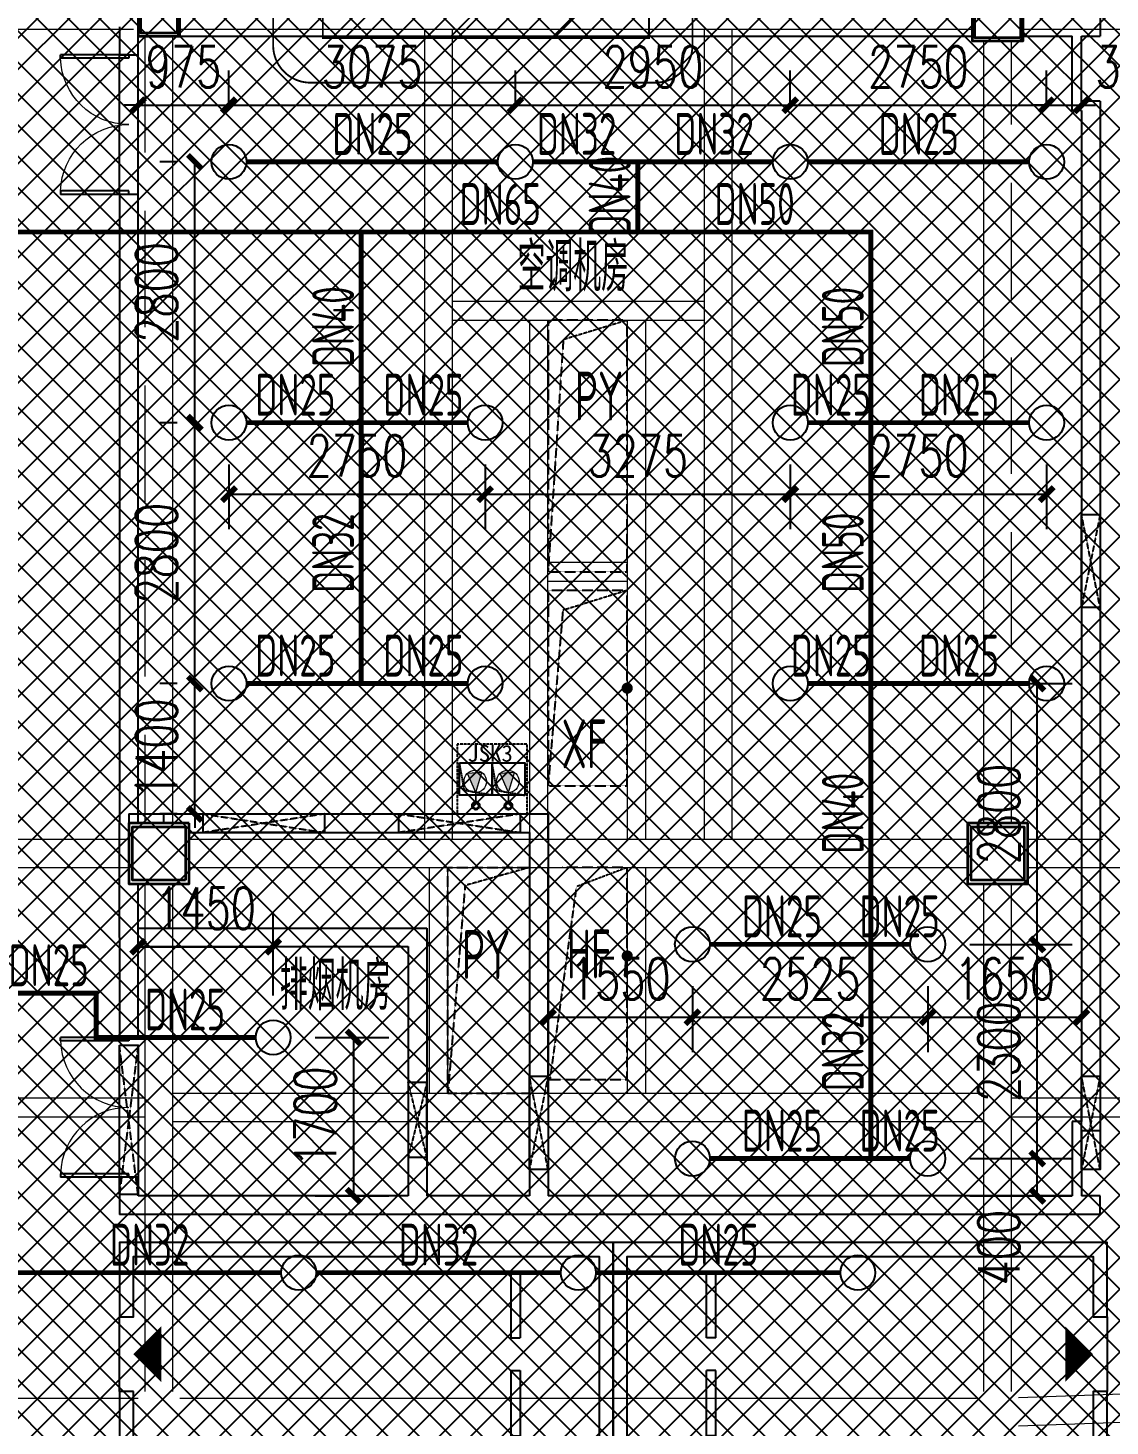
# Model space of a CAD drawing. Extents: x 6824721 to 16538177, y 2478193 to 6665639.
# Drawn here: x 8765458 to 8777070, y 2750555 to 2765564 of the extents above; entities that cross this region are included whole.
import ezdxf

# ---------------------------------------------------------------- set-up
doc = ezdxf.new("R2010")
doc.units = 0
doc.header["$LTSCALE"] = 10
for name, pattern in [('DASH', [0.35, 0.25, -0.1]), ('DASHEDX2', [1.5, 1, -0.5]), ('排水', [1.1, 1, -0.1]), ('短虚线', [187.5, 125, -62.5])]:
    doc.linetypes.add(name, pattern=pattern)
for name, color, linetype, lineweight in [('$0$A-PUB_HATCH', 8, 'Continuous', 0), ('GPS-污水', 2, '排水', 40), ('钢梁', 141, 'Continuous', 18)]:
    doc.layers.add(name, color=color, linetype=linetype, lineweight=lineweight)
for name, color, linetype in [('0-wo', 8, 'Continuous'), ('0-绿', 3, 'Continuous'), ('00-停车位', 67, 'Continuous'), ('W-EQUIP_喷头', 7, 'Continuous'), ('W-PIPE-喷淋中', 6, 'Continuous'), ('W-TEXT_喷淋', 7, 'Continuous'), ('W-TWT_DIM', 3, 'Continuous'), ('排水', 224, 'DASHEDX2'), ('画水辅助', 6, 'Continuous'), ('集水坑', 4, 'Continuous')]:
    doc.layers.add(name, color=color, linetype=linetype)
doc.styles.add('8B2_02', font='tssdeng.shx', dxfattribs={"width": 0.7, "bigfont": 'TSSDCHN.shx'})
doc.styles.add('_TCH_DIM_T3', font='SIMPLEX', dxfattribs={"width": 0.705882, "bigfont": 'GBCBIG'})
doc.styles.add('_TWT_PIPEDN', font='TSSDENG', dxfattribs={"width": 0.8, "height": 3.5, "bigfont": 'TSSDCHN'})
doc.styles.get("Standard").update_dxf_attribs({"font": 'TSSDENG.shx', "width": 0.7, "bigfont": 'TSSDCHN.shx'})
doc.styles.add('黑体', font='simhei.ttf', dxfattribs={"width": 0.65})
doc.dimstyles.new('_TWT_ARCH&&150', dxfattribs={"dimtxt": 446.25, "dimasz": 150, "dimexe": 375, "dimexo": 450, "dimgap": 189.375, "dimtad": 1, "dimdec": 0, "dimzin": 0, "dimdsep": 46, "dimtxsty": '_TCH_DIM_T3', "dimblk": 'ARCHTICK', "dimcen": 0.09, "dimclrt": 7, "dimazin": 2, "dimtfac": 1, "dimtdec": 0, "dimtix": 1, "dimtmove": 2, "dimatfit": 3, "dimfxl": 0, "dimtolj": 1, "dimtzin": 0, "dimarcsym": 0})

# ---------------------------------------------------------------- blocks, each defined once
blk = doc.blocks.new('车位2400x5300')
at = {"layer": '00-停车位', "color": 251}
for p, q in [((-875, -1000), (-175, -1000)), ((-875, -1100), (-875, -1000)), ((-175, -1100), (-175, -1000)), ((175, -1000), (875, -1000)), ((175, -1100), (175, -1000)), ((875, -1100), (875, -1000)), ((-875, -1100), (-175, -1100)), ((175, -1100), (875, -1100)), ((400, -5300), (-400, -5300))]:
    blk.add_line(p, q, dxfattribs=at)
blk.add_lwpolyline([(400, -5150), (400, -5300), (1200, -5300), (1200, 0), (-1200, 0), (-1200, -5300), (-400, -5300), (-400, -5150), (-1050, -5150), (-1050, -150), (1050, -150), (1050, -5150), (400, -5150)], dxfattribs=at)
blk.add_lwpolyline([(0, -5150, 0, 600, 0), (0, -4850, 600, 600, 0)], format="xyseb", dxfattribs=at)
blk = doc.blocks.new('A$C405108C4')
at = {"color": 252, "linetype": 'DASH'}
for points in [[(68400, -183809), (68200, -184809)], [(68400, -184809), (68200, -183809)], [(60075, -187025), (58775, -187225)], [(58775, -187025), (60075, -187225)], [(62175, -187025), (60875, -187225)], [(60875, -187025), (62175, -187225)], [(58075, -189509), (57875, -191109)], [(58075, -191109), (57875, -189509)], [(62475, -189841), (62275, -190841)], [(62475, -190841), (62275, -189841)], [(68400, -189841), (68200, -190841)], [(68400, -190841), (68200, -189841)], [(61175, -189909), (60975, -190709)], [(61175, -190709), (60975, -189909)]]:
    blk.add_lwpolyline(points, dxfattribs=at)
at = {"layer": '画水辅助', "color": 4}
for points in [[(68200, -183809), (68400, -183809), (68400, -184809), (68200, -184809)], [(60075, -187225), (58775, -187225), (58775, -187025), (60075, -187025)], [(60875, -187025), (62175, -187025), (62175, -187225), (60875, -187225)], [(57875, -189509), (58075, -189509), (58075, -191109), (57875, -191109)], [(62275, -189841), (62475, -189841), (62475, -190841), (62275, -190841)], [(68200, -189841), (68400, -189841), (68400, -190841), (68200, -190841)], [(61175, -189909), (60975, -189909), (60975, -190709), (61175, -190709)]]:
    blk.add_lwpolyline(points, close=True, dxfattribs=at)
blk = doc.blocks.new('$DorLib2D$00000002')
for p, q in [((-0.5, 0), (-0.5, 0.4875)), ((-0.475, 0.4875), (-0.5, 0.4875)), ((-0.475, 0), (-0.475, 0.4875)), ((0.475, 0), (0.475, 0.4875)), ((0.475, 0.4875), (0.5, 0.4875)), ((0.5, 0), (0.5, 0.4875)), ((-0.5, 0), (-0.475, 0)), ((0.5, 0), (0.475, 0))]:
    blk.add_line(p, q)
at = {"lineweight": 13}
for centre, start, end in [((-0.4875, 0), 0, 88.53072), ((0.4875, 0), 91.46928, 180)]:
    blk.add_arc(centre, 0.4875, start, end, dxfattribs=at)
blk = doc.blocks.new('$SB01_1')
h = blk.add_hatch(color=256)
h.dxf.hatch_style = 1
h.paths.add_polyline_path([(-0.381, -0.323), (0.5, 0), (-0.381, 0.323)])
h.paths.add_polyline_path([(0, 0), (0.002, 0), (0.002, 0.001), (0, 0.001)], flags=24)
h.paths.add_polyline_path([(0, -0.002), (0.003, -0.002), (0.003, -0.001), (0, -0.001)], flags=24)
h.paths.add_polyline_path([(0, -0.003), (0.003, -0.003), (0.003, -0.002), (0, -0.002)], flags=24)
for p, q in [((0.5, 0), (-0.381, 0.323)), ((-0.381, 0.323), (-0.381, -0.323)), ((0.5, 0), (-0.381, -0.323))]:
    blk.add_line(p, q)
blk.add_circle((0, 0), 0.5)
at = {"flags": 1}
for tag, p in [('UNIT', (0, 0)), ('SPEC', (0, -0.002)), ('WHAT', (0, -0.003))]:
    blk.add_attdef(tag, p, '', height=0.001, dxfattribs=at)
blk = doc.blocks.new('人防集水坑')
at = {"layer": 'GPS-污水', "color": 8, "linetype": '排水', "const_width": 35}
for points in [[(307486, 701151), (307284, 701151)], [(307486, 700451), (307284, 700451)]]:
    blk.add_lwpolyline(points, dxfattribs=at)
at = {"layer": 'GPS-污水', "color": 8, "linetype": '排水'}
for centre in [(307561, 701151), (307561, 700451)]:
    blk.add_circle(centre, 75, dxfattribs=at)
at = {"layer": '集水坑', "color": 8, "linetype": 'DASH', "ltscale": 0.5}
blk.add_lwpolyline([(306241, 700051), (306241, 701551), (307741, 701551), (307741, 700051)], close=True, dxfattribs=at)
at = {"layer": '集水坑', "color": 8, "linetype": 'Continuous', "ltscale": 0.5}
for points in [[(306641, 701501), (306641, 700801), (307341, 700801), (307341, 701501)], [(306641, 700801), (306641, 700101), (307341, 700101), (307341, 700801)]]:
    blk.add_lwpolyline(points, close=True, dxfattribs=at)
at = {"layer": '集水坑', "color": 8, "linetype": 'DASH', "ltscale": 0.5}
for points in [[(307341, 700801), (307237, 701397), (306641, 701501)], [(307347, 700101), (307243, 700697), (306647, 700801)]]:
    blk.add_lwpolyline(points, dxfattribs=at)
at = {"layer": '$0$A-PUB_HATCH', "color": 8, "linetype": '排水', "xscale": -480.0000000000002, "yscale": 480.0000000000002, "zscale": 480.0000000000002, "rotation": 176.2535374729293}
for p in [(307045, 701164, 0), (307045, 700464, 0)]:
    blk.add_blockref('$SB01_1', p, dxfattribs=at)
blk = doc.blocks.new('42pk')
at = {"layer": '排水', "color": 8, "linetype": 'DASH'}
for points in [[(470351, 658890, 0, 0, 0), (471063, 658178, 160, 0, 0), (471487, 657754, 0, 0, 0)], [(473582, 658890, 0, 0, 0), (472870, 658178, 160, 0, 0), (472446, 657754, 0, 0, 0)], [(473582, 655659, 0, 0, 0), (472870, 656371, 160, 0, 0), (472446, 656795, 0, 0, 0)]]:
    blk.add_lwpolyline(points, format="xyseb", dxfattribs=at)
at = {"layer": '集水坑', "color": 8, "linetype": 'Continuous', "xscale": -0.5, "yscale": 0.5, "zscale": 0.5, "rotation": 90}
blk.add_blockref('人防集水坑', (822367, 810770), dxfattribs=at)
at = {"layer": '0-绿', "color": 8, "linetype": 'DASH', "style": '黑体'}
blk.add_text('JSK3', height=179.2, dxfattribs=at).set_placement((471701, 657460, 0))
blk = doc.blocks.new('jkytk')
h = blk.add_hatch()
h.set_pattern_fill('ANSI31', color=252, scale=500)
h.set_pattern_definition([(45, (8493122.4, 3120586.9), (-561.266, 561.266), [])])
h.paths.add_polyline_path([(8463239, 2781452), (8466739, 2781452), (8466739, 2774102), (8463239, 2774102)])
at = {"color": 1, "const_width": 20}
blk.add_lwpolyline([(8463239, 2781452), (8466739, 2781452), (8466739, 2774102), (8463239, 2774102)], close=True, dxfattribs=at)
blk = doc.blocks.new('LIANGMOBAN')
at = {"layer": '钢梁', "color": 8, "linetype": '短虚线', "lineweight": 18}
for p, q in [((1893991, 51578), (1897166, 51578)), ((1897241, 51503), (1897241, 43053)), ((1906666, 51578), (1909391, 51578)), ((1906541, 43053), (1906541, 51453)), ((1897066, 42878), (1893991, 42878)), ((1909391, 42878), (1906716, 42878))]:
    blk.add_line(p, q, dxfattribs=at)
at = {"layer": '钢梁', "color": 8, "lineweight": 18}
for p, q in [((1897541, 43053), (1897541, 51503)), ((1897616, 51578), (1899216, 51578)), ((1899216, 51578), (1900391, 51578)), ((1900241, 51578), (1900241, 48553)), ((1900391, 51578), (1902516, 51578)), ((1900541, 42878), (1900541, 51578)), ((1902516, 51578), (1903391, 51578)), ((1903241, 51578), (1903241, 42878)), ((1903391, 51578), (1906116, 51578)), ((1903541, 48553), (1903541, 51578)), ((1906241, 51453), (1906241, 43053)), ((1901466, 48653), (1900541, 48653)), ((1902516, 48653), (1901466, 48653)), ((1903241, 48653), (1902516, 48653)), ((1900241, 48553), (1900241, 42878)), ((1903541, 42878), (1903541, 48553)), ((1900541, 48453), (1903241, 48453)), ((1901366, 48453), (1901366, 45753)), ((1901566, 42878), (1901566, 48453)), ((1902416, 48453), (1902416, 42878)), ((1902616, 45753), (1902616, 48453)), ((1902416, 45853), (1901566, 45853)), ((1901366, 45753), (1901366, 42878)), ((1901566, 45653), (1902416, 45653)), ((1902616, 42878), (1902616, 45753)), ((1900391, 42878), (1897716, 42878)), ((1901466, 42878), (1900391, 42878)), ((1902516, 42878), (1901466, 42878)), ((1903391, 42878), (1902516, 42878)), ((1906066, 42878), (1903391, 42878)), ((1893991, 42578), (1897066, 42578)), ((1897716, 42578), (1900391, 42578)), ((1900291, 42578), (1900291, 40153)), ((1900391, 42578), (1901466, 42578)), ((1900491, 40153), (1900491, 42578)), ((1901366, 42578), (1901366, 40153)), ((1901466, 42578), (1902516, 42578)), ((1901566, 40153), (1901566, 42578)), ((1902416, 42578), (1902416, 40153)), ((1902516, 42578), (1903391, 42578)), ((1902616, 40153), (1902616, 42578)), ((1903391, 42578), (1906066, 42578)), ((1906716, 42578), (1909391, 42578)), ((1897241, 42403), (1897241, 40003)), ((1897541, 40003), (1897541, 42403)), ((1906241, 42403), (1906241, 40003)), ((1906541, 40003), (1906541, 42403)), ((1897241, 40103), (1890741, 40103)), ((1906241, 40153), (1897541, 40153)), ((1915191, 40103), (1906541, 40103)), ((1897241, 40003), (1897241, 36953)), ((1897541, 36953), (1897541, 40003)), ((1906241, 40003), (1906241, 36953)), ((1906541, 36953), (1906541, 40003)), ((1890741, 39903), (1897241, 39903)), ((1897541, 39853), (1900391, 39853)), ((1900391, 39853), (1901466, 39853)), ((1901466, 39853), (1902516, 39853)), ((1902516, 39853), (1906241, 39853)), ((1906541, 39903), (1915191, 39903)), ((1915091, 37169), (1906616, 36886)), ((1897166, 36878), (1890816, 36878)), ((1906166, 36878), (1897616, 36878)), ((1906616, 36586), (1915091, 36868))]:
    blk.add_line(p, q, dxfattribs=at)
blk = doc.blocks.new('_ArchTick')
at = {"color": 0, "linetype": 'ByBlock', "const_width": 0.4}
blk.add_lwpolyline([(-0.5, -0.5), (0.5, 0.5)], dxfattribs=at)
blk = doc.blocks.new('*D385')
at = {"layer": 'Defpoints', "color": 0, "transparency": 16777216}
for p in [(8775114, 2758526), (8776290, 2758526), (8775114, 2755726)]:
    blk.add_point(p, dxfattribs=at)
at = {"layer": 'W-TWT_DIM', "color": 0, "lineweight": -2, "transparency": 16777216}
for p, q in [((8775564, 2758526), (8776665, 2758526)), ((8776290, 2755726), (8776290, 2758526)), ((8775564, 2755726), (8776665, 2755726))]:
    blk.add_line(p, q, dxfattribs=at)
at = {"layer": 'W-TWT_DIM', "color": 0, "lineweight": -2, "transparency": 16777216, "xscale": 150, "yscale": 150, "zscale": 150}
for p, rotation in [((8776290, 2758526), 90), ((8776290, 2755726), 270)]:
    blk.add_blockref('_ArchTick', p, dxfattribs=dict(at, rotation=rotation))
at = {"layer": 'W-TWT_DIM', "color": 7, "transparency": 16777216, "insert": (8775877, 2757126), "char_height": 446.2, "attachment_point": 5, "rotation": 90, "style": '_TCH_DIM_T3'}
blk.add_mtext('\\A1;2800', dxfattribs=at)
blk = doc.blocks.new('*D386')
at = {"layer": 'Defpoints', "color": 0, "transparency": 16777216}
for p in [(8775114, 2755726), (8776290, 2755726), (8775114, 2753426)]:
    blk.add_point(p, dxfattribs=at)
at = {"layer": 'W-TWT_DIM', "color": 0, "lineweight": -2, "transparency": 16777216}
for p, q in [((8775564, 2755726), (8776665, 2755726)), ((8776290, 2753426), (8776290, 2755726)), ((8775564, 2753426), (8776665, 2753426))]:
    blk.add_line(p, q, dxfattribs=at)
at = {"layer": 'W-TWT_DIM', "color": 0, "lineweight": -2, "transparency": 16777216, "xscale": 150, "yscale": 150, "zscale": 150}
for p, rotation in [((8776290, 2755726), 90), ((8776290, 2753426), 270)]:
    blk.add_blockref('_ArchTick', p, dxfattribs=dict(at, rotation=rotation))
at = {"layer": 'W-TWT_DIM', "color": 7, "transparency": 16777216, "insert": (8775877, 2754576), "char_height": 446.2, "attachment_point": 5, "rotation": 90, "style": '_TCH_DIM_T3'}
blk.add_mtext('\\A1;2300', dxfattribs=at)
blk = doc.blocks.new('*D387')
at = {"layer": 'Defpoints', "color": 0, "transparency": 16777216}
for p in [(8775114, 2753426), (8776290, 2753426), (8775114, 2753026)]:
    blk.add_point(p, dxfattribs=at)
at = {"layer": 'W-TWT_DIM', "color": 0, "lineweight": -2, "transparency": 16777216}
for p, q in [((8775564, 2753426), (8776665, 2753426)), ((8776290, 2753026), (8776290, 2753426)), ((8775564, 2753026), (8776665, 2753026))]:
    blk.add_line(p, q, dxfattribs=at)
at = {"layer": 'W-TWT_DIM', "color": 0, "lineweight": -2, "transparency": 16777216, "xscale": 150, "yscale": 150, "zscale": 150}
for p, rotation in [((8776290, 2753426), 90), ((8776290, 2753026), 270)]:
    blk.add_blockref('_ArchTick', p, dxfattribs=dict(at, rotation=rotation))
at = {"layer": 'W-TWT_DIM', "color": 7, "transparency": 16777216, "insert": (8775877, 2752471), "char_height": 446.2, "attachment_point": 5, "rotation": 90, "style": '_TCH_DIM_T3'}
blk.add_mtext('\\A1;400', dxfattribs=at)
blk = doc.blocks.new('*D388')
at = {"layer": 'Defpoints', "color": 0, "transparency": 16777216}
for p in [(8771039, 2755726), (8772589, 2755726), (8772589, 2754944)]:
    blk.add_point(p, dxfattribs=at)
at = {"layer": 'W-TWT_DIM', "color": 0, "lineweight": -2, "transparency": 16777216}
for p, q in [((8771039, 2755276), (8771039, 2754569)), ((8772589, 2755276), (8772589, 2754569)), ((8771039, 2754944), (8772589, 2754944))]:
    blk.add_line(p, q, dxfattribs=at)
at = {"layer": 'W-TWT_DIM', "color": 0, "lineweight": -2, "transparency": 16777216, "xscale": 150, "yscale": 150, "zscale": 150, "rotation": 180}
blk.add_blockref('_ArchTick', (8771039, 2754944), dxfattribs=at)
at = {"layer": 'W-TWT_DIM', "color": 0, "lineweight": -2, "transparency": 16777216, "xscale": 150, "yscale": 150, "zscale": 150}
blk.add_blockref('_ArchTick', (8772589, 2754944), dxfattribs=at)
at = {"layer": 'W-TWT_DIM', "color": 7, "transparency": 16777216, "insert": (8771814, 2755356), "char_height": 446.2, "attachment_point": 5, "style": '_TCH_DIM_T3'}
blk.add_mtext('\\A1;1550', dxfattribs=at)
blk = doc.blocks.new('*D389')
at = {"layer": 'Defpoints', "color": 0, "transparency": 16777216}
for p in [(8772589, 2755726), (8775114, 2755726), (8775114, 2754944)]:
    blk.add_point(p, dxfattribs=at)
at = {"layer": 'W-TWT_DIM', "color": 0, "lineweight": -2, "transparency": 16777216}
for p, q in [((8772589, 2755276), (8772589, 2754569)), ((8775114, 2755276), (8775114, 2754569)), ((8772589, 2754944), (8775114, 2754944))]:
    blk.add_line(p, q, dxfattribs=at)
at = {"layer": 'W-TWT_DIM', "color": 0, "lineweight": -2, "transparency": 16777216, "xscale": 150, "yscale": 150, "zscale": 150, "rotation": 180}
blk.add_blockref('_ArchTick', (8772589, 2754944), dxfattribs=at)
at = {"layer": 'W-TWT_DIM', "color": 0, "lineweight": -2, "transparency": 16777216, "xscale": 150, "yscale": 150, "zscale": 150}
blk.add_blockref('_ArchTick', (8775114, 2754944), dxfattribs=at)
at = {"layer": 'W-TWT_DIM', "color": 7, "transparency": 16777216, "insert": (8773852, 2755356), "char_height": 446.2, "attachment_point": 5, "style": '_TCH_DIM_T3'}
blk.add_mtext('\\A1;2525', dxfattribs=at)
blk = doc.blocks.new('*D390')
at = {"layer": 'Defpoints', "color": 0, "transparency": 16777216}
for p in [(8775114, 2755726), (8776764, 2755726), (8776764, 2754944)]:
    blk.add_point(p, dxfattribs=at)
at = {"layer": 'W-TWT_DIM', "color": 0, "lineweight": -2, "transparency": 16777216}
for p, q in [((8775114, 2755276), (8775114, 2754569)), ((8776764, 2755276), (8776764, 2754569)), ((8775114, 2754944), (8776764, 2754944))]:
    blk.add_line(p, q, dxfattribs=at)
at = {"layer": 'W-TWT_DIM', "color": 0, "lineweight": -2, "transparency": 16777216, "xscale": 150, "yscale": 150, "zscale": 150, "rotation": 180}
blk.add_blockref('_ArchTick', (8775114, 2754944), dxfattribs=at)
at = {"layer": 'W-TWT_DIM', "color": 0, "lineweight": -2, "transparency": 16777216, "xscale": 150, "yscale": 150, "zscale": 150}
blk.add_blockref('_ArchTick', (8776764, 2754944), dxfattribs=at)
at = {"layer": 'W-TWT_DIM', "color": 7, "transparency": 16777216, "insert": (8775939, 2755356), "char_height": 446.2, "attachment_point": 5, "style": '_TCH_DIM_T3'}
blk.add_mtext('\\A1;1650', dxfattribs=at)
blk = doc.blocks.new('*D391')
at = {"layer": 'Defpoints', "color": 0, "transparency": 16777216}
for p in [(8767614, 2761326), (8770364, 2761326), (8770364, 2760559)]:
    blk.add_point(p, dxfattribs=at)
at = {"layer": 'W-TWT_DIM', "color": 0, "lineweight": -2, "transparency": 16777216}
for p, q in [((8767614, 2760876), (8767614, 2760184)), ((8770364, 2760876), (8770364, 2760184)), ((8767614, 2760559), (8770364, 2760559))]:
    blk.add_line(p, q, dxfattribs=at)
at = {"layer": 'W-TWT_DIM', "color": 0, "lineweight": -2, "transparency": 16777216, "xscale": 150, "yscale": 150, "zscale": 150, "rotation": 180}
blk.add_blockref('_ArchTick', (8767614, 2760559), dxfattribs=at)
at = {"layer": 'W-TWT_DIM', "color": 0, "lineweight": -2, "transparency": 16777216, "xscale": 150, "yscale": 150, "zscale": 150}
blk.add_blockref('_ArchTick', (8770364, 2760559), dxfattribs=at)
at = {"layer": 'W-TWT_DIM', "color": 7, "transparency": 16777216, "insert": (8768989, 2760971), "char_height": 446.2, "attachment_point": 5, "style": '_TCH_DIM_T3'}
blk.add_mtext('\\A1;2750', dxfattribs=at)
blk = doc.blocks.new('*D392')
at = {"layer": 'Defpoints', "color": 0, "transparency": 16777216}
for p in [(8770364, 2761326), (8773639, 2761326), (8773639, 2760559)]:
    blk.add_point(p, dxfattribs=at)
at = {"layer": 'W-TWT_DIM', "color": 0, "lineweight": -2, "transparency": 16777216}
for p, q in [((8770364, 2760876), (8770364, 2760184)), ((8773639, 2760876), (8773639, 2760184)), ((8770364, 2760559), (8773639, 2760559))]:
    blk.add_line(p, q, dxfattribs=at)
at = {"layer": 'W-TWT_DIM', "color": 0, "lineweight": -2, "transparency": 16777216, "xscale": 150, "yscale": 150, "zscale": 150, "rotation": 180}
blk.add_blockref('_ArchTick', (8770364, 2760559), dxfattribs=at)
at = {"layer": 'W-TWT_DIM', "color": 0, "lineweight": -2, "transparency": 16777216, "xscale": 150, "yscale": 150, "zscale": 150}
blk.add_blockref('_ArchTick', (8773639, 2760559), dxfattribs=at)
at = {"layer": 'W-TWT_DIM', "color": 7, "transparency": 16777216, "insert": (8772002, 2760971), "char_height": 446.2, "attachment_point": 5, "style": '_TCH_DIM_T3'}
blk.add_mtext('\\A1;3275', dxfattribs=at)
blk = doc.blocks.new('*D393')
at = {"layer": 'Defpoints', "color": 0, "transparency": 16777216}
for p in [(8773639, 2761326), (8776389, 2761326), (8776389, 2760559)]:
    blk.add_point(p, dxfattribs=at)
at = {"layer": 'W-TWT_DIM', "color": 0, "lineweight": -2, "transparency": 16777216}
for p, q in [((8773639, 2760876), (8773639, 2760184)), ((8776389, 2760876), (8776389, 2760184)), ((8773639, 2760559), (8776389, 2760559))]:
    blk.add_line(p, q, dxfattribs=at)
at = {"layer": 'W-TWT_DIM', "color": 0, "lineweight": -2, "transparency": 16777216, "xscale": 150, "yscale": 150, "zscale": 150, "rotation": 180}
blk.add_blockref('_ArchTick', (8773639, 2760559), dxfattribs=at)
at = {"layer": 'W-TWT_DIM', "color": 0, "lineweight": -2, "transparency": 16777216, "xscale": 150, "yscale": 150, "zscale": 150}
blk.add_blockref('_ArchTick', (8776389, 2760559), dxfattribs=at)
at = {"layer": 'W-TWT_DIM', "color": 7, "transparency": 16777216, "insert": (8775014, 2760971), "char_height": 446.2, "attachment_point": 5, "style": '_TCH_DIM_T3'}
blk.add_mtext('\\A1;2750', dxfattribs=at)
blk = doc.blocks.new('*D394')
at = {"layer": 'Defpoints', "color": 0, "transparency": 16777216}
for p in [(8767249, 2764126), (8767508, 2764126), (8767508, 2761326)]:
    blk.add_point(p, dxfattribs=at)
at = {"layer": 'W-TWT_DIM', "color": 0, "lineweight": -2, "transparency": 16777216}
for p, q in [((8767058, 2764126), (8766874, 2764126)), ((8767249, 2761326), (8767249, 2764126)), ((8767058, 2761326), (8766874, 2761326))]:
    blk.add_line(p, q, dxfattribs=at)
at = {"layer": 'W-TWT_DIM', "color": 0, "lineweight": -2, "transparency": 16777216, "xscale": 150, "yscale": 150, "zscale": 150}
for p, rotation in [((8767249, 2764126), 90), ((8767249, 2761326), 270)]:
    blk.add_blockref('_ArchTick', p, dxfattribs=dict(at, rotation=rotation))
at = {"layer": 'W-TWT_DIM', "color": 7, "transparency": 16777216, "insert": (8766837, 2762726), "char_height": 446.2, "attachment_point": 5, "rotation": 90, "style": '_TCH_DIM_T3'}
blk.add_mtext('\\A1;2800', dxfattribs=at)
blk = doc.blocks.new('*D395')
at = {"layer": 'Defpoints', "color": 0, "transparency": 16777216}
for p in [(8767249, 2761326), (8767508, 2761326), (8767508, 2758526)]:
    blk.add_point(p, dxfattribs=at)
at = {"layer": 'W-TWT_DIM', "color": 0, "lineweight": -2, "transparency": 16777216}
for p, q in [((8767058, 2761326), (8766874, 2761326)), ((8767249, 2758526), (8767249, 2761326)), ((8767058, 2758526), (8766874, 2758526))]:
    blk.add_line(p, q, dxfattribs=at)
at = {"layer": 'W-TWT_DIM', "color": 0, "lineweight": -2, "transparency": 16777216, "xscale": 150, "yscale": 150, "zscale": 150}
for p, rotation in [((8767249, 2761326), 90), ((8767249, 2758526), 270)]:
    blk.add_blockref('_ArchTick', p, dxfattribs=dict(at, rotation=rotation))
at = {"layer": 'W-TWT_DIM', "color": 7, "transparency": 16777216, "insert": (8766837, 2759926), "char_height": 446.2, "attachment_point": 5, "rotation": 90, "style": '_TCH_DIM_T3'}
blk.add_mtext('\\A1;2800', dxfattribs=at)
blk = doc.blocks.new('*D396')
at = {"layer": 'Defpoints', "color": 0, "transparency": 16777216}
for p in [(8767249, 2758526), (8767508, 2758526), (8767508, 2757126)]:
    blk.add_point(p, dxfattribs=at)
at = {"layer": 'W-TWT_DIM', "color": 0, "lineweight": -2, "transparency": 16777216}
for p, q in [((8767249, 2758526), (8767249, 2758676)), ((8767058, 2758526), (8766874, 2758526)), ((8767249, 2757126), (8767249, 2758526)), ((8767058, 2757126), (8766874, 2757126)), ((8767249, 2757126), (8767249, 2756976))]:
    blk.add_line(p, q, dxfattribs=at)
at = {"layer": 'W-TWT_DIM', "color": 0, "lineweight": -2, "transparency": 16777216, "xscale": 150, "yscale": 150, "zscale": 150}
for p, rotation in [((8767249, 2758526), 270), ((8767249, 2757126), 90)]:
    blk.add_blockref('_ArchTick', p, dxfattribs=dict(at, rotation=rotation))
at = {"layer": 'W-TWT_DIM', "color": 7, "transparency": 16777216, "insert": (8766837, 2757826), "char_height": 446.2, "attachment_point": 5, "rotation": 90, "style": '_TCH_DIM_T3'}
blk.add_mtext('\\A1;1400', dxfattribs=at)
blk = doc.blocks.new('*D397')
at = {"layer": 'Defpoints', "color": 0, "transparency": 16777216}
for p in [(8768089, 2754726), (8768954, 2754726), (8768089, 2753026)]:
    blk.add_point(p, dxfattribs=at)
at = {"layer": 'W-TWT_DIM', "color": 0, "lineweight": -2, "transparency": 16777216}
for p, q in [((8768539, 2754726), (8769329, 2754726)), ((8768954, 2753026), (8768954, 2754726)), ((8768539, 2753026), (8769329, 2753026))]:
    blk.add_line(p, q, dxfattribs=at)
at = {"layer": 'W-TWT_DIM', "color": 0, "lineweight": -2, "transparency": 16777216, "xscale": 150, "yscale": 150, "zscale": 150}
for p, rotation in [((8768954, 2754726), 90), ((8768954, 2753026), 270)]:
    blk.add_blockref('_ArchTick', p, dxfattribs=dict(at, rotation=rotation))
at = {"layer": 'W-TWT_DIM', "color": 7, "transparency": 16777216, "insert": (8768542, 2753876), "char_height": 446.2, "attachment_point": 5, "rotation": 90, "style": '_TCH_DIM_T3'}
blk.add_mtext('\\A1;1700', dxfattribs=at)
blk = doc.blocks.new('*D398')
at = {"layer": 'Defpoints', "color": 0, "transparency": 16777216}
for p in [(8768089, 2755701), (8766639, 2754726), (8768089, 2754726)]:
    blk.add_point(p, dxfattribs=at)
at = {"layer": 'W-TWT_DIM', "color": 0, "lineweight": -2, "transparency": 16777216}
for p, q in [((8766639, 2755176), (8766639, 2756076)), ((8768089, 2755176), (8768089, 2756076)), ((8766639, 2755701), (8768089, 2755701))]:
    blk.add_line(p, q, dxfattribs=at)
at = {"layer": 'W-TWT_DIM', "color": 0, "lineweight": -2, "transparency": 16777216, "xscale": 150, "yscale": 150, "zscale": 150, "rotation": 180}
blk.add_blockref('_ArchTick', (8766639, 2755701), dxfattribs=at)
at = {"layer": 'W-TWT_DIM', "color": 0, "lineweight": -2, "transparency": 16777216, "xscale": 150, "yscale": 150, "zscale": 150}
blk.add_blockref('_ArchTick', (8768089, 2755701), dxfattribs=at)
at = {"layer": 'W-TWT_DIM', "color": 7, "transparency": 16777216, "insert": (8767364, 2756114), "char_height": 446.2, "attachment_point": 5, "style": '_TCH_DIM_T3'}
blk.add_mtext('\\A1;1450', dxfattribs=at)
blk = doc.blocks.new('*D1441')
at = {"layer": 'Defpoints', "color": 0, "transparency": 16777216}
for p in [(8767614, 2764734), (8766639, 2764314), (8767614, 2764314)]:
    blk.add_point(p, dxfattribs=at)
at = {"layer": 'W-TWT_DIM', "color": 0, "lineweight": -2, "transparency": 16777216}
for p, q in [((8766639, 2764764), (8766639, 2765109)), ((8767614, 2764764), (8767614, 2765109)), ((8766639, 2764734), (8766489, 2764734)), ((8766639, 2764734), (8767614, 2764734)), ((8767614, 2764734), (8767764, 2764734))]:
    blk.add_line(p, q, dxfattribs=at)
at = {"layer": 'W-TWT_DIM', "color": 0, "lineweight": -2, "transparency": 16777216, "xscale": 150, "yscale": 150, "zscale": 150}
blk.add_blockref('_ArchTick', (8766639, 2764734), dxfattribs=at)
at = {"layer": 'W-TWT_DIM', "color": 0, "lineweight": -2, "transparency": 16777216, "xscale": 150, "yscale": 150, "zscale": 150, "rotation": 180}
blk.add_blockref('_ArchTick', (8767614, 2764734), dxfattribs=at)
at = {"layer": 'W-TWT_DIM', "color": 7, "transparency": 16777216, "insert": (8767127, 2765147), "char_height": 446.2, "attachment_point": 5, "style": '_TCH_DIM_T3'}
blk.add_mtext('\\A1;975', dxfattribs=at)
blk = doc.blocks.new('*D1442')
at = {"layer": 'Defpoints', "color": 0, "transparency": 16777216}
for p in [(8770689, 2764734), (8767614, 2764314), (8770689, 2764314)]:
    blk.add_point(p, dxfattribs=at)
at = {"layer": 'W-TWT_DIM', "color": 0, "lineweight": -2, "transparency": 16777216}
for p, q in [((8767614, 2764764), (8767614, 2765109)), ((8770689, 2764764), (8770689, 2765109)), ((8767614, 2764734), (8770689, 2764734))]:
    blk.add_line(p, q, dxfattribs=at)
at = {"layer": 'W-TWT_DIM', "color": 0, "lineweight": -2, "transparency": 16777216, "xscale": 150, "yscale": 150, "zscale": 150, "rotation": 180}
blk.add_blockref('_ArchTick', (8767614, 2764734), dxfattribs=at)
at = {"layer": 'W-TWT_DIM', "color": 0, "lineweight": -2, "transparency": 16777216, "xscale": 150, "yscale": 150, "zscale": 150}
blk.add_blockref('_ArchTick', (8770689, 2764734), dxfattribs=at)
at = {"layer": 'W-TWT_DIM', "color": 7, "transparency": 16777216, "insert": (8769152, 2765147), "char_height": 446.2, "attachment_point": 5, "style": '_TCH_DIM_T3'}
blk.add_mtext('\\A1;3075', dxfattribs=at)
blk = doc.blocks.new('*D1443')
at = {"layer": 'Defpoints', "color": 0, "transparency": 16777216}
for p in [(8773639, 2764734), (8770689, 2764314), (8773639, 2764314)]:
    blk.add_point(p, dxfattribs=at)
at = {"layer": 'W-TWT_DIM', "color": 0, "lineweight": -2, "transparency": 16777216}
for p, q in [((8770689, 2764764), (8770689, 2765109)), ((8773639, 2764764), (8773639, 2765109)), ((8770689, 2764734), (8773639, 2764734))]:
    blk.add_line(p, q, dxfattribs=at)
at = {"layer": 'W-TWT_DIM', "color": 0, "lineweight": -2, "transparency": 16777216, "xscale": 150, "yscale": 150, "zscale": 150, "rotation": 180}
blk.add_blockref('_ArchTick', (8770689, 2764734), dxfattribs=at)
at = {"layer": 'W-TWT_DIM', "color": 0, "lineweight": -2, "transparency": 16777216, "xscale": 150, "yscale": 150, "zscale": 150}
blk.add_blockref('_ArchTick', (8773639, 2764734), dxfattribs=at)
at = {"layer": 'W-TWT_DIM', "color": 7, "transparency": 16777216, "insert": (8772164, 2765147), "char_height": 446.2, "attachment_point": 5, "style": '_TCH_DIM_T3'}
blk.add_mtext('\\A1;2950', dxfattribs=at)
blk = doc.blocks.new('*D1444')
at = {"layer": 'Defpoints', "color": 0, "transparency": 16777216}
for p in [(8776389, 2764734), (8773639, 2764314), (8776389, 2764314)]:
    blk.add_point(p, dxfattribs=at)
at = {"layer": 'W-TWT_DIM', "color": 0, "lineweight": -2, "transparency": 16777216}
for p, q in [((8773639, 2764764), (8773639, 2765109)), ((8776389, 2764764), (8776389, 2765109)), ((8773639, 2764734), (8776389, 2764734))]:
    blk.add_line(p, q, dxfattribs=at)
at = {"layer": 'W-TWT_DIM', "color": 0, "lineweight": -2, "transparency": 16777216, "xscale": 150, "yscale": 150, "zscale": 150, "rotation": 180}
blk.add_blockref('_ArchTick', (8773639, 2764734), dxfattribs=at)
at = {"layer": 'W-TWT_DIM', "color": 0, "lineweight": -2, "transparency": 16777216, "xscale": 150, "yscale": 150, "zscale": 150}
blk.add_blockref('_ArchTick', (8776389, 2764734), dxfattribs=at)
at = {"layer": 'W-TWT_DIM', "color": 7, "transparency": 16777216, "insert": (8775014, 2765147), "char_height": 446.2, "attachment_point": 5, "style": '_TCH_DIM_T3'}
blk.add_mtext('\\A1;2750', dxfattribs=at)
blk = doc.blocks.new('*D1445')
at = {"layer": 'Defpoints', "color": 0, "transparency": 16777216}
for p in [(8776764, 2764734), (8776389, 2764314), (8776764, 2764314)]:
    blk.add_point(p, dxfattribs=at)
at = {"layer": 'W-TWT_DIM', "color": 0, "lineweight": -2, "transparency": 16777216}
for p, q in [((8776389, 2764764), (8776389, 2765109)), ((8776764, 2764764), (8776764, 2765109)), ((8776389, 2764734), (8776239, 2764734)), ((8776389, 2764734), (8776764, 2764734)), ((8776764, 2764734), (8776914, 2764734))]:
    blk.add_line(p, q, dxfattribs=at)
at = {"layer": 'W-TWT_DIM', "color": 0, "lineweight": -2, "transparency": 16777216, "xscale": 150, "yscale": 150, "zscale": 150}
blk.add_blockref('_ArchTick', (8776389, 2764734), dxfattribs=at)
at = {"layer": 'W-TWT_DIM', "color": 0, "lineweight": -2, "transparency": 16777216, "xscale": 150, "yscale": 150, "zscale": 150, "rotation": 180}
blk.add_blockref('_ArchTick', (8776764, 2764734), dxfattribs=at)
at = {"layer": 'W-TWT_DIM', "color": 7, "transparency": 16777216, "insert": (8777319, 2765147), "char_height": 446.2, "attachment_point": 5, "style": '_TCH_DIM_T3'}
blk.add_mtext('\\A1;375', dxfattribs=at)
blk = doc.blocks.new('$TwtSys$00000125')
blk.add_circle((0, 0, 0), 1)

msp = doc.modelspace()

# ---------------------------------------------------------------- hatches: boundary and pattern name
h = msp.add_hatch()
h.set_pattern_fill('ANSI37', color=8, scale=150)
h.set_pattern_definition([(45, (8303016.86, 2710265.2), (-168.3798, 168.3798), []), (135, (8303016.86, 2710265.2), (-168.3798, -168.3798), [])])
h.paths.add_polyline_path([(8824414.1, 2949451.5), (8824414.1, 2935151.5), (8842714.1, 2935151.5), (8842714.1, 2879526.5), (8827964.1, 2879526.5), (8827964.1, 2881476.5), (8830839.1, 2881476.5), (8830939.1, 2886876.5), (8804334.6, 2886876.5), (8804142.3, 2820149.7), (8833564.1, 2820152.3), (8833564.1, 2817714.5), (8841204.8, 2810768), (8839163.9, 2808501.4), (8843102.6, 2804955), (8820829.2, 2780217.9), (8820829.2, 2770055.4), (8785124.6, 2730401.5), (8708264.1, 2730401.5), (8708264.1, 2736351.5), (8695014.1, 2750701.5), (8695014.1, 2775001.5), (8703014.1, 2775002.8), (8703014.1, 2949451.5), (8712039.3, 2949451.5)])
at = {"layer": 'W-PIPE-喷淋中'}
for points in [[(8774502.9, 2763373.8), (8774529.1, 2763373.8), (8774529.1, 2763400.1)], [(8774502.9, 2763373.8), (8774502.9, 2763400.1), (8774529.1, 2763400.1)], [(8766190.6, 2755201.5), (8766190.6, 2755227.7), (8766216.9, 2755227.7)], [(8766190.6, 2755201.5), (8766216.9, 2755201.5), (8766216.9, 2755227.7)], [(8766190.6, 2754726.5), (8766190.6, 2754700.2), (8766164.4, 2754700.2)], [(8766190.6, 2754726.5), (8766164.4, 2754726.5), (8766164.4, 2754700.2)]]:
    msp.add_hatch(color=256, dxfattribs=at).paths.add_polyline_path(points)

# ---------------------------------------------------------------- linework, layer by layer
at = {"layer": '0-wo', "color": 8}
for p, q in [((8775589.1, 2765976.5), (8775589.1, 2765426.5)), ((8776139.1, 2765426.5), (8776139.1, 2765976.5)), ((8766639.1, 2765926.5), (8766639.1, 2765476.5)), ((8767089.1, 2765476.5), (8767089.1, 2765926.5)), ((8776964.1, 2765676.5), (8776964.1, 2765476.5)), ((8766439.1, 2765576.5), (8766439.1, 2765276.5)), ((8766639.1, 2765276.5), (8766639.1, 2765476.5)), ((8766639.1, 2765476.5), (8767089.1, 2765476.5)), ((8767089.1, 2765476.5), (8768689.1, 2765476.5)), ((8768689.1, 2765476.5), (8771989.1, 2765476.5)), ((8771989.1, 2765476.5), (8775589.1, 2765476.5)), ((8775589.1, 2765426.5), (8776139.1, 2765426.5)), ((8776139.1, 2765476.5), (8776664.1, 2765476.5)), ((8776664.1, 2764676.5), (8776664.1, 2765476.5)), ((8776764.1, 2764776.5), (8776764.1, 2765476.5)), ((8776764.1, 2765476.5), (8776964.1, 2765476.5)), ((8766439.1, 2763776.5), (8766439.1, 2765276.5)), ((8766439.1, 2765276.5), (8766639.1, 2765276.5)), ((8766639.1, 2763776.5), (8766639.1, 2765276.5)), ((8776964.1, 2764776.5), (8776764.1, 2764776.5)), ((8776964.1, 2764776.5), (8776964.1, 2753725.1)), ((8776764.1, 2764676.5), (8776664.1, 2764676.5)), ((8776764.1, 2764676.5), (8776764.1, 2753825.1)), ((8766639.1, 2763776.5), (8766439.1, 2763776.5)), ((8766439.1, 2763776.5), (8766439.1, 2757026.5)), ((8766639.1, 2757026.5), (8766639.1, 2763776.5)), ((8766539.1, 2757126.5), (8766914.1, 2757126.5)), ((8766539.1, 2757126.5), (8766539.1, 2757026.5)), ((8766914.1, 2757126.5), (8766914.1, 2757026.5)), ((8766914.1, 2757126.5), (8771039.1, 2757126.5)), ((8771039.1, 2757126.5), (8771039.1, 2753026.5)), ((8766439.1, 2755801.5), (8766439.1, 2757026.5)), ((8767189.1, 2757026.5), (8766539.1, 2757026.5)), ((8766539.1, 2757026.5), (8766539.1, 2756376.5)), ((8767189.1, 2756376.5), (8767189.1, 2757026.5)), ((8776189.1, 2757026.5), (8775539.1, 2757026.5)), ((8775539.1, 2757026.5), (8775539.1, 2756376.5)), ((8776189.1, 2756376.5), (8776189.1, 2757026.5)), ((8767189.1, 2756926.5), (8770839.1, 2756926.5)), ((8770839.1, 2756926.5), (8770839.1, 2753026.5)), ((8766539.1, 2756376.5), (8767189.1, 2756376.5)), ((8766639.1, 2755901.5), (8766639.1, 2756376.5)), ((8775539.1, 2756376.5), (8776189.1, 2756376.5)), ((8766439.1, 2755801.5), (8766439.1, 2754726.5)), ((8766639.1, 2755901.5), (8769739.1, 2755901.5)), ((8769739.1, 2755901.5), (8769739.1, 2753026.5)), ((8766639.1, 2754726.5), (8766639.1, 2755701.5)), ((8766639.1, 2755701.5), (8769539.1, 2755701.5)), ((8769539.1, 2755701.5), (8769539.1, 2753026.5)), ((8766439.1, 2754726.5), (8766639.1, 2754726.5)), ((8776764.1, 2753825.1), (8776664.1, 2753825.1)), ((8776664.1, 2753825.1), (8776664.1, 2753026.5)), ((8776964.1, 2753725.1), (8776764.1, 2753725.1)), ((8776764.1, 2753725.1), (8776764.1, 2753026.5)), ((8766639.1, 2753226.5), (8766439.1, 2753226.5)), ((8766439.1, 2753226.5), (8766439.1, 2752826.5)), ((8766639.1, 2753026.5), (8766639.1, 2753226.5)), ((8769539.1, 2753026.5), (8766639.1, 2753026.5)), ((8770839.1, 2753026.5), (8769739.1, 2753026.5)), ((8776664.1, 2753026.5), (8771039.1, 2753026.5)), ((8776964.1, 2753026.5), (8776764.1, 2753026.5)), ((8776964.1, 2752826.5), (8776964.1, 2753026.5)), ((8769639.1, 2752826.5), (8766439.1, 2752826.5)), ((8770939.1, 2752826.5), (8769639.1, 2752826.5)), ((8776714.1, 2752826.5), (8770939.1, 2752826.5)), ((8776964.1, 2752826.5), (8776714.1, 2752826.5))]:
    msp.add_line(p, q, dxfattribs=at)
at = {"layer": '0-wo', "color": 8, "linetype": 'DASH', "const_width": 20}
msp.add_lwpolyline([(8772189.1, 2773326.5), (8768489.1, 2773326.5, 0.4142136), (8768089.1, 2772926.5), (8768089.1, 2765376.5, 0.4142136), (8768489.1, 2764976.5), (8772189.1, 2764976.5, 0.4142136), (8772589.1, 2765376.5), (8772589.1, 2772926.5, 0.4142136)], format="xyb", close=True, dxfattribs=at)
at = {"layer": '0-wo', "color": 8, "lineweight": 35}
for points in [[(8776139.1, 2765976.5), (8775589.1, 2765976.5), (8775589.1, 2765426.5), (8776139.1, 2765426.5)], [(8767089.1, 2765926.5), (8766639.1, 2765926.5), (8766639.1, 2765476.5), (8767089.1, 2765476.5)], [(8767059.1, 2765506.5), (8766669.1, 2765506.5), (8766669.1, 2765896.5), (8767059.1, 2765896.5)], [(8776109.1, 2765456.5), (8775619.1, 2765456.5), (8775619.1, 2765946.5), (8776109.1, 2765946.5)], [(8767189.1, 2757026.5), (8766539.1, 2757026.5), (8766539.1, 2756376.5), (8767189.1, 2756376.5)], [(8767149.1, 2756416.5), (8766579.1, 2756416.5), (8766579.1, 2756986.5), (8767149.1, 2756986.5)], [(8776189.1, 2757026.5), (8775539.1, 2757026.5), (8775539.1, 2756376.5), (8776189.1, 2756376.5)], [(8776149.1, 2756416.5), (8775579.1, 2756416.5), (8775579.1, 2756986.5), (8776149.1, 2756986.5)]]:
    msp.add_lwpolyline(points, close=True, dxfattribs=at)
at = {"layer": '0-wo', "color": 8, "linetype": 'DASH'}
for points in [[(8771039.1, 2762426.5), (8771039.1, 2759726.5), (8771889.1, 2759726.5), (8771889.1, 2762426.5), (8771039.1, 2762426.5)], [(8771889.1, 2762426.5), (8771202.9, 2762217.7), (8771039.1, 2759726.5)], [(8771039.1, 2759526.5), (8771039.1, 2757426.5), (8771889.1, 2757426.5), (8771889.1, 2759526.5), (8771039.1, 2759526.5)], [(8771889.1, 2759526.5), (8771198, 2759311.7), (8771039.1, 2757426.5)], [(8770839.1, 2756551.5), (8770148.3, 2756357.5), (8769964.1, 2754126.5)], [(8771039.1, 2756551.5), (8771039.1, 2754276.5), (8771889.1, 2754276.5), (8771889.1, 2756551.5), (8771189.1, 2756551.5)], [(8771889.1, 2756551.5), (8771343.2, 2756344.5), (8771058.9, 2754276.5)]]:
    msp.add_lwpolyline(points, dxfattribs=at)
at = {"layer": '0-wo', "color": 8, "const_width": 60}
for points in [[(8771873.5, 2758450.8, 1), (8771904.7, 2758502.1, 1)], [(8771880.8, 2755572.7, 1), (8771897.4, 2755630.3, 1)]]:
    msp.add_lwpolyline(points, format="xyb", close=True, dxfattribs=at)
at = {"layer": '0-wo', "color": 8, "linetype": 'DASH'}
msp.add_lwpolyline([(8770839.1, 2756551.5), (8770839.1, 2754126.5), (8769964.1, 2754126.5), (8769964.1, 2756551.5)], close=True, dxfattribs=at)
at = {"layer": 'W-PIPE-喷淋中', "ltscale": 1.5, "const_width": 52.5}
for points in [[(8767801.6, 2764126.5), (8770501.6, 2764126.5)], [(8770876.6, 2764126.5), (8772001.6, 2764126.5)], [(8772001.6, 2764126.5), (8772001.6, 2763373.8)], [(8772001.6, 2764126.5), (8773451.6, 2764126.5)], [(8773826.6, 2764126.5), (8776201.6, 2764126.5)], [(8753814.1, 2763373.8), (8769032.8, 2763373.8)], [(8769032.8, 2761326.5), (8769032.8, 2763373.8)], [(8769032.8, 2763373.8), (8772001.6, 2763373.8)], [(8772001.6, 2763373.8), (8774502.9, 2763373.8)], [(8774502.9, 2761326.5), (8774502.9, 2763373.8)], [(8767801.6, 2761326.5), (8769032.8, 2761326.5)], [(8769032.8, 2758526.5), (8769032.8, 2761326.5)], [(8769032.8, 2761326.5), (8770176.6, 2761326.5)], [(8773826.6, 2761326.5), (8774502.9, 2761326.5)], [(8774502.9, 2761326.5), (8776201.6, 2761326.5)], [(8774502.9, 2758526.5), (8774502.9, 2761326.5)], [(8767801.6, 2758526.5), (8769032.8, 2758526.5)], [(8769032.8, 2758526.5), (8770176.6, 2758526.5)], [(8774502.9, 2758526.5), (8773826.6, 2758526.5)], [(8774502.9, 2755726.5), (8774502.9, 2758526.5)], [(8776201.6, 2758526.5), (8774502.9, 2758526.5)], [(8772776.6, 2755726.5), (8774502.9, 2755726.5)], [(8774502.9, 2753426.5), (8774502.9, 2755726.5)], [(8774502.9, 2755726.5), (8774926.6, 2755726.5)], [(8765351.6, 2755201.5), (8766190.6, 2755201.5)], [(8766190.6, 2755201.5), (8766190.6, 2754726.5)], [(8767901.6, 2754726.5), (8766190.6, 2754726.5)], [(8772776.6, 2753426.5), (8774502.9, 2753426.5)], [(8774502.9, 2753426.5), (8774926.6, 2753426.5)], [(8765351.6, 2752201.5), (8768176.6, 2752201.5)], [(8768551.6, 2752201.5), (8771176.6, 2752201.5)], [(8771551.6, 2752201.5), (8774176.6, 2752201.5)]]:
    msp.add_lwpolyline(points, dxfattribs=at)

# ---------------------------------------------------------------- block references
msp.add_blockref('jkytk', (305383.7, -8645.8))
at = {"layer": '0-wo'}
msp.add_blockref('42pk', (8298472.7, 2100226.9), dxfattribs=at)
at = {"layer": '0-wo', "color": 8}
msp.add_blockref('A$C405108C4', (8708564.1, 2944151.5), dxfattribs=at)
at = {"layer": '0-wo', "color": 8, "yscale": 1500, "zscale": 200}
for p, xscale, rotation in [((8766539.1, 2764526.5), -1500, 90), ((8766539.1, 2753976.5), 1500, 89.99999999999994)]:
    msp.add_blockref('$DorLib2D$00000002', p, dxfattribs=dict(at, xscale=xscale, rotation=rotation))
at = {"layer": '0-wo', "color": 8}
for rotation in [270, 90]:
    msp.add_blockref('车位2400x5300', (8771739.1, 2751326.5), dxfattribs=dict(at, rotation=rotation))
at = {"layer": 'W-EQUIP_喷头', "xscale": 187.5, "yscale": 187.5, "zscale": 187.5}
for p in [(8767614.1, 2764126.5), (8770689.1, 2764126.5), (8773639.1, 2764126.5), (8776389.1, 2764126.5), (8767614.1, 2761326.5), (8770364.1, 2761326.5), (8773639.1, 2761326.5), (8776389.1, 2761326.5), (8767614.1, 2758526.5), (8770364.1, 2758526.5), (8773639.1, 2758526.5), (8776389.1, 2758526.5), (8772589.1, 2755726.5), (8775114.1, 2755726.5), (8768089.1, 2754726.5), (8772589.1, 2753426.5), (8775114.1, 2753426.5), (8768364.1, 2752201.5), (8771364.1, 2752201.5), (8774364.1, 2752201.5)]:
    msp.add_blockref('$TwtSys$00000125', p, dxfattribs=at)
at = {"layer": '钢梁', "color": 6}
msp.add_blockref('LIANGMOBAN', (6869472.7, 2713973), dxfattribs=at)

# ---------------------------------------------------------------- texts
at = {"layer": '0-wo', "color": 6, "style": '8B2_02', "width": 0.6}
for s, p in [('空调机房', (8770710.7, 2762735.3)), ('PY', (8771328.1, 2761350)), ('XF', (8771184.5, 2757616.6)), ('PY', (8770116.5, 2755354.6)), ('HF', (8771241.1, 2755360.6)), ('排烟机房', (8768160.4, 2755019.8))]:
    msp.add_text(s, height=525, dxfattribs=at).set_placement(p)
at = {"layer": 'W-TEXT_喷淋', "style": '_TWT_PIPEDN', "width": 0.64}
for s, p in [('DN25', (8768725.1, 2764201.5)), ('DN32', (8770918.9, 2764201.5)), ('DN32', (8772393.9, 2764201.5)), ('DN25', (8774587.6, 2764201.5)), ('DN65', (8770090.7, 2763448.8)), ('DN50', (8772825.8, 2763448.8)), ('DN25', (8767897, 2761401.5)), ('DN25', (8769272, 2761401.5)), ('DN25', (8773644.5, 2761401.5)), ('DN25', (8775019.5, 2761401.5)), ('DN25', (8767897, 2758601.5)), ('DN25', (8769272, 2758601.5)), ('DN25', (8773644.5, 2758601.5)), ('DN25', (8775019.5, 2758601.5)), ('DN25', (8773119.5, 2755801.5)), ('DN25', (8774382, 2755801.5)), ('DN25', (8765250.9, 2755276.5)), ('DN25', (8766713.4, 2754801.5)), ('DN25', (8773119.5, 2753501.5)), ('DN25', (8774382, 2753501.5)), ('DN32', (8766337.6, 2752276.5)), ('DN32', (8769437.6, 2752276.5)), ('DN25', (8772437.6, 2752276.5))]:
    msp.add_text(s, height=450, dxfattribs=at).set_placement(p)
for s, p in [('DN40', (8771926.6, 2763323.7)), ('DN40', (8768957.8, 2761923.7)), ('DN50', (8774427.9, 2761923.7)), ('DN32', (8768957.8, 2759500)), ('DN50', (8774427.9, 2759500)), ('DN40', (8774427.9, 2756700)), ('DN32', (8774427.9, 2754150))]:
    msp.add_text(s, height=450, rotation=90, dxfattribs=at).set_placement(p)

# ---------------------------------------------------------------- dimensions: what is measured, and where the dimension line sits
at = {"layer": 'W-TWT_DIM'}
for p1, p2, distance, picture, middle in [((8766639.1, 2764314), (8767614.1, 2764314), 420.5, '*D1441', (8767126.6, 2765146.9)), ((8767614.1, 2764314), (8770689.1, 2764314), 420.5, '*D1442', (8769151.6, 2765146.9)), ((8770689.1, 2764314), (8773639.1, 2764314), 420.5, '*D1443', (8772164.1, 2765146.9)), ((8773639.1, 2764314), (8776389.1, 2764314), 420.5, '*D1444', (8775014.1, 2765146.9)), ((8767507.7, 2761326.5), (8767507.7, 2764126.5), 258.6, '*D394', (8766836.5, 2762726.5)), ((8767507.7, 2758526.5), (8767507.7, 2761326.5), 258.6, '*D395', (8766836.5, 2759926.5)), ((8767614.1, 2761326.5), (8770364.1, 2761326.5), -767.6, '*D391', (8768989.1, 2760971.4)), ((8770364.1, 2761326.5), (8773639.1, 2761326.5), -767.6, '*D392', (8772001.6, 2760971.4)), ((8773639.1, 2761326.5), (8776389.1, 2761326.5), -767.6, '*D393', (8775014.1, 2760971.4)), ((8767507.7, 2757126.5), (8767507.7, 2758526.5), 258.6, '*D396', (8766836.5, 2757826.5)), ((8775114.1, 2755726.5), (8775114.1, 2758526.5), -1175.7, '*D385', (8775877.3, 2757126.5)), ((8766639.1, 2754726.5), (8768089.1, 2754726.5), 975, '*D398', (8767364.1, 2756114)), ((8775114.1, 2753426.5), (8775114.1, 2755726.5), -1175.7, '*D386', (8775877.3, 2754576.5)), ((8771039.1, 2755726.5), (8772589.1, 2755726.5), -782.8, '*D388', (8771814.1, 2755356.1)), ((8772589.1, 2755726.5), (8775114.1, 2755726.5), -782.8, '*D389', (8773851.6, 2755356.1)), ((8775114.1, 2755726.5), (8776764.1, 2755726.5), -782.8, '*D390', (8775939.1, 2755356.1)), ((8768089.1, 2753026.5), (8768089.1, 2754726.5), -865, '*D397', (8768541.5, 2753876.5))]:
    dim = msp.add_aligned_dim(p1=p1, p2=p2, distance=distance, dimstyle='_TWT_ARCH&&150', dxfattribs=at)
    dim.commit()
    dim.dimension.update_dxf_attribs({"geometry": picture, "text_midpoint": middle})
for base, p1, p2, angle, picture, middle in [((8776764.1, 2764734.4), (8776389.1, 2764314), (8776764.1, 2764314), 0.00001, '*D1445', (8777319.1, 2765146.9)), ((8776289.8, 2753426.5), (8775114.1, 2753026.5), (8775114.1, 2753426.5), 90, '*D387', (8775877.3, 2752471.5))]:
    dim = msp.add_linear_dim(base=base, p1=p1, p2=p2, angle=angle, dimstyle='_TWT_ARCH&&150', dxfattribs=at)
    dim.commit()
    dim.dimension.update_dxf_attribs({"geometry": picture, "text_midpoint": middle, "dimtype": 129})

doc.saveas('drawing.dxf')
